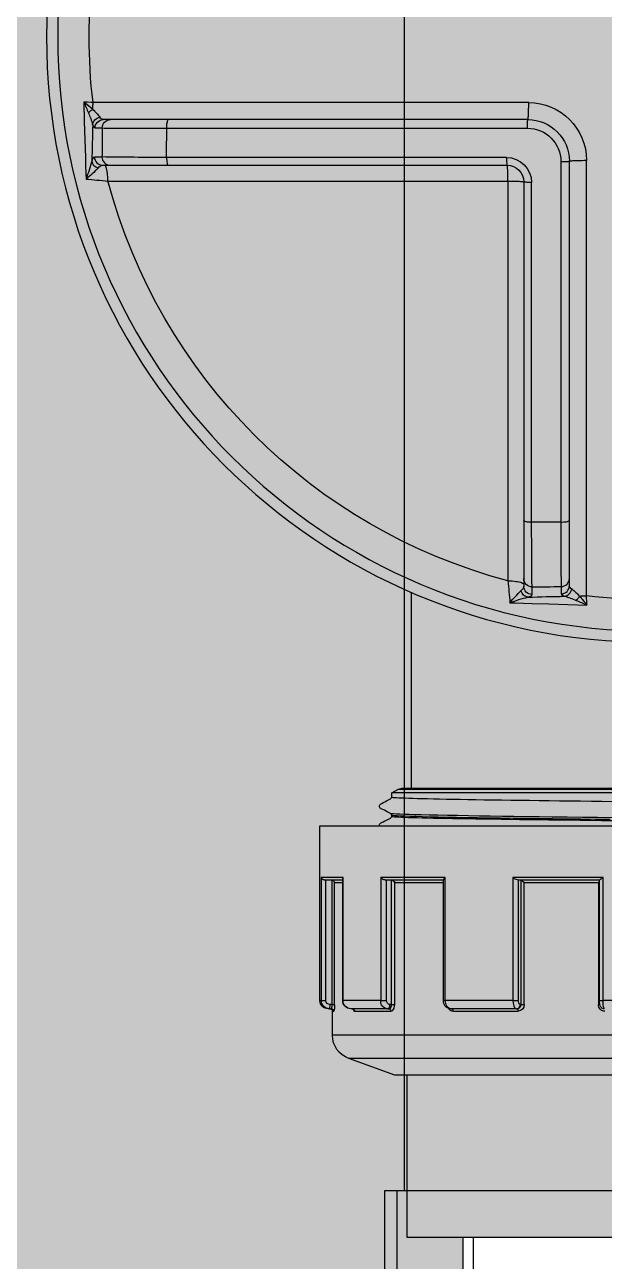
# Model space of a CAD drawing. Header units: millimetres. Extents: x -225363 to 347188, y -782467 to 813415.
# Drawn here: x 27677.7 to 27747.4, y 12683.1 to 12831.7 of the extents above; entities that cross this region are included whole.
import ezdxf

# ---------------------------------------------------------------- set-up
doc = ezdxf.new("R2010")
doc.units = ezdxf.units.MM
doc.set_wipeout_variables(frame=1)
doc.linetypes.add('CENTER', pattern=[2, 1.25, -0.25, 0.25, -0.25])
for name, color, linetype in [('0.05 Thu đáy', 5, 'Continuous'), ('0.06 Trả nước', 3, 'Continuous'), ('PHU KIEN', 3, 'Continuous')]:
    doc.layers.add(name, color=color, linetype=linetype)
doc.layers.add('duong bao khuat', color=251, linetype='Continuous', lineweight=0)
doc.layers.add('Xref SCN', color=8, linetype='Continuous', lineweight=0)
pattern_1 = [(197, (-1424125.8, -442865.07), (-126.479246, -237.872866), [95.25, -285.75]), (287, (-1424185.26, -442833.45), (237.872866, -126.479246), [95.25, -285.75])]

# ---------------------------------------------------------------- blocks, each defined once
blk = doc.blocks.new('Xref SCN')
at = {"layer": 'Xref SCN', "ltscale": 3}
h = blk.add_hatch(dxfattribs=at)
h.set_pattern_fill('CROSS', color=256, scale=30, angle=197)
h.set_pattern_definition(pattern_1)
edge = h.paths.add_edge_path()
edge.add_arc((2267.43, -6082.96), 1150, 110.6378, 180.38556)
edge.add_line((1117.46, -6090.69), (1124.35, -7115.46))
edge.add_arc((2274.33, -7107.72), 1150, 180.38556, 270.38556)
edge.add_line((2282.07, -8257.69), (21549.9, -8127.55))
edge.add_arc((21542.16, -6977.57), 1150, 270.38535, 360.44018)
edge.add_line((22692.14, -6968.74), (22692.17, -2095.91))
edge.add_arc((21542.2, -2104.75), 1150, 0.44039, 90.38556)
edge.add_line((21534.46, -954.77), (6081.87, -1059.02))
edge.add_arc((6089.61, -2209), 1150, 90.38541, 160.13317)
edge.add_arc((-23.55, -0.08), 5350, 290.6378, 340.13331, ccw=False)
edge = h.paths.add_edge_path()
edge.add_arc((21542.2, 18280.17), 1150, 0.44034, 104.36987, ccw=False)
edge.add_line((22692.17, 18289.01), (22692.17, 2403.99))
edge.add_arc((21542.2, 2395.15), 1150, -89.61444, 0.44034, ccw=False)
edge.add_line((21549.94, 1245.18), (6067.06, 1140.93))
edge.add_arc((6059.32, 2290.9), 1150, 200.63777, 270.38553, ccw=False)
edge.add_arc((-23.55, -0.08), 5350, 20.6378, 28.59529)
edge.add_arc((5234.3, 2862.4), 636.56, 160.1438, 208.30764, ccw=False)
edge.add_arc((7788.19, 2340.32), 3237.89, 44.33072, 166.81967, ccw=False)
edge.add_arc((13743.19, 8157.79), 5087.07, 224.33072, 255.06492)
edge.add_arc((13751.05, 8258.78), 5186.7, 255.26847, 275.82448)
edge.add_arc((13743.19, 8157.79), 5087.07, 276.02803, 352.80401)
edge.add_arc((13366.13, 8136.44), 5458.92, 353.52217, 372.96168)
edge.add_arc((13743.19, 8157.79), 5087.07, 13.67983, 75.72665)
edge.add_arc((16202.13, 17226.12), 4310.08, 184.54285, 253.76877, ccw=False)
edge.add_arc((12055.19, 16895.67), 150, 104.4177, 184.1801, ccw=False)
edge.add_line((12017.84, 17040.95), (21256.8, 19394.19))
h = blk.add_hatch(dxfattribs=at)
h.set_pattern_fill('CROSS', color=256, scale=30, angle=197)
h.set_pattern_definition(pattern_1)
edge = h.paths.add_edge_path()
edge.add_line((10158.25, 16567.29), (1851.34, 14451.44))
edge.add_arc((2136.75, 13337.42), 1150, 104.36987, 180.38556)
edge.add_line((986.77, 13329.68), (1035.39, 6105.34))
edge.add_arc((2185.36, 6113.08), 1150, 180.38556, 250.13331)
edge.add_arc((-23.55, -0.08), 5350, 54.44102, 70.13331, ccw=False)
edge.add_arc((3168.42, 4685.79), 343.18, 256.3943, 333.3422)
edge.add_arc((7788.19, 2340.32), 4837.89, 44.33072, 153.06453, ccw=False)
edge.add_arc((13743.19, 8157.79), 3487.07, 224.33072, 435.87878)
edge.add_arc((16212.73, 17236.67), 5922.69, 187.715863, 254.13812, ccw=False)
edge.add_arc((10541.85, 16468.34), 200, 187.6327, 187.7159, ccw=False)
edge.add_arc((10194.95, 16421.85), 150, 7.6327, 104.1621)
edge = h.paths.add_edge_path()
edge.add_arc((-13757.86, 9268.23), 1150, 104.35993, 180.44034)
edge.add_line((-14907.83, 9259.39), (-14907.83, 2149.03))
edge.add_arc((-13757.86, 2157.87), 1150, 180.44034, 270.38556)
edge.add_line((-13750.13, 1007.9), (-6128.96, 1058.86))
edge.add_arc((-6136.7, 2208.82), 1149.99, 270.38591, 340.13367)
edge.add_arc((-23.55, -0.08), 5350, 110.63781, 160.13331, ccw=False)
edge.add_arc((-2314.54, 6082.8), 1150, 290.6378, 360.38556)
edge.add_line((-1164.56, 6090.54), (-1205.64, 12195.07))
edge.add_arc((-2355.62, 12187.33), 1150, 0.38556, 104.35993)
edge.add_line((-2640.83, 13301.4), (-14043.08, 10382.3))
edge = h.paths.add_edge_path()
edge.add_line((-13750.1, -8364.83), (-2217.81, -8287.97))
edge.add_arc((-2225.56, -7138.01), 1149.99, 270.3861, 360.3861)
edge.add_line((-1075.6, -7130.26), (-1082.49, -6105.5))
edge.add_arc((-2232.47, -6113.24), 1150, 0.38556, 70.13331)
edge.add_arc((-23.55, -0.08), 5350, 200.6378, 250.13331, ccw=False)
edge.add_arc((-6106.43, -2291.06), 1150, 20.6378, 90.38556)
edge.add_line((-6114.17, -1141.09), (-13765.59, -1192.05))
edge.add_arc((-13757.84, -2342.01), 1149.99, 90.38614, 180.44099)
edge.add_line((-14907.8, -2350.87), (-14907.83, -7223.7))
edge.add_arc((-13757.86, -7214.86), 1150, 180.44039, 270.38556)
edge.add_arc((-13747.77, -8714.82), 349.99, 90.3818, 90.3856, ccw=False)
blk = doc.blocks.new('MB bom')
at = {"color": 8, "linetype": 'Continuous'}
for p, q in [((-199343.62, 638676.04), (-199343.62, 638599.04)), ((-199346.44, 638674.07), (-199346.44, 638601.02)), ((-199348.45, 638668.54), (-199348.45, 638606.54)), ((-199314.45, 638668.92), (-199314.45, 638606.17)), ((-199367.95, 638667.04), (-199367.95, 638608.04)), ((-199314.06, 638668.17), (-199314.06, 638606.91)), ((-199313.95, 638667.71), (-199313.95, 638607.37)), ((-199318.45, 638597.54), (-199318.45, 638664.98)), ((-199339.45, 638641.15), (-199339.45, 638631.58)), ((-199317.78, 638631.38), (-199317.8, 638632.68)), ((-199317.46, 638632.8), (-199317.43, 638630.93)), ((-199315.47, 638631.44), (-199315.49, 638632.72)), ((-199340.45, 638631.73), (-199340.44, 638631.64)), ((-199340.44, 638631.64), (-199340.41, 638631.54)), ((-199340.41, 638631.54), (-199340.36, 638631.45)), ((-199340.36, 638631.45), (-199340.3, 638631.37)), ((-199340.3, 638631.37), (-199340.23, 638631.32)), ((-199340.23, 638631.32), (-199340.16, 638631.27)), ((-199340.16, 638631.27), (-199340.09, 638631.24)), ((-199340.09, 638631.24), (-199340.01, 638631.21)), ((-199340.01, 638631.21), (-199339.9, 638631.19)), ((-199339.95, 638631.2), (-199339.95, 638631.03)), ((-199339.9, 638631.19), (-199339.78, 638631.17)), ((-199339.78, 638631.17), (-199339.63, 638631.16)), ((-199339.63, 638631.16), (-199339.49, 638631.16)), ((-199339.49, 638631.16), (-199339.45, 638631.16)), ((-199339.45, 638631.58), (-199324.65, 638631.58)), ((-199339.45, 638631.15), (-199339.45, 638631.58)), ((-199339.45, 638631.15), (-199324.95, 638631.15)), ((-199324.95, 638621.29), (-199324.95, 638631.17)), ((-199324.65, 638631.58), (-199324.65, 638620.75)), ((-199317.76, 638630.09), (-199317.78, 638631.38)), ((-199317.68, 638632.43), (-199317.66, 638630.67)), ((-199315.46, 638630.18), (-199315.47, 638631.44)), ((-199325.25, 638631.03), (-199339.95, 638631.03)), ((-199325.25, 638622.1), (-199325.25, 638631.03)), ((-199317.75, 638628.84), (-199317.76, 638630.09)), ((-199317.66, 638630.67), (-199317.64, 638628.93)), ((-199317.43, 638630.93), (-199317.41, 638629.07)), ((-199315.44, 638628.87), (-199315.46, 638630.18)), ((-199291.8, 638627.35), (-199291.86, 638629.64)), ((-199291.86, 638629.64), (-199291.42, 638629.62)), ((-199291.42, 638629.62), (-199290.96, 638629.6)), ((-199290.96, 638629.6), (-199290.75, 638629.59)), ((-199290.75, 638629.59), (-199238.35, 638629.59)), ((-199290.75, 638629.49), (-199290.75, 638629.59)), ((-199238.35, 638629.33), (-199238.35, 638629.59)), ((-199317.73, 638627.6), (-199317.75, 638628.84)), ((-199317.64, 638628.93), (-199317.62, 638627.21)), ((-199317.41, 638629.07), (-199317.39, 638627.25)), ((-199315.43, 638627.59), (-199315.44, 638628.87)), ((-199291.31, 638628.34), (-199291.26, 638628.4)), ((-199291.26, 638628.4), (-199291.2, 638628.45)), ((-199291.2, 638628.45), (-199291.14, 638628.51)), ((-199291.14, 638628.51), (-199291.08, 638628.57)), ((-199291.08, 638628.57), (-199291.01, 638628.62)), ((-199291.01, 638628.62), (-199290.94, 638628.67)), ((-199290.94, 638628.67), (-199290.86, 638628.72)), ((-199290.86, 638628.72), (-199290.79, 638628.77)), ((-199290.79, 638628.77), (-199290.78, 638628.87)), ((-199290.78, 638628.87), (-199290.77, 638628.97)), ((-199290.77, 638629.07), (-199290.76, 638629.17)), ((-199290.77, 638628.97), (-199290.77, 638629.07)), ((-199290.76, 638629.28), (-199290.75, 638629.38)), ((-199290.76, 638629.17), (-199290.76, 638629.28)), ((-199290.75, 638629.38), (-199290.75, 638629.49)), ((-199238.39, 638627.97), (-199238.38, 638628.15)), ((-199238.38, 638628.15), (-199238.37, 638628.35)), ((-199238.37, 638628.57), (-199238.36, 638628.81)), ((-199238.37, 638628.35), (-199238.37, 638628.57)), ((-199238.36, 638629.07), (-199238.35, 638629.33)), ((-199238.36, 638628.81), (-199238.36, 638629.07)), ((-199317.72, 638626.33), (-199317.73, 638627.6)), ((-199317.62, 638627.21), (-199317.6, 638625.53)), ((-199317.39, 638627.25), (-199317.37, 638625.47)), ((-199315.41, 638626.34), (-199315.43, 638627.59)), ((-199291.73, 638625.06), (-199291.8, 638627.35)), ((-199290.8, 638626.96), (-199290.77, 638627.11)), ((-199290.71, 638626.73), (-199290.8, 638626.96)), ((-199290.77, 638627.11), (-199290.72, 638627.26)), ((-199290.72, 638627.26), (-199290.63, 638627.39)), ((-199290.61, 638626.59), (-199290.71, 638626.73)), ((-199290.63, 638627.39), (-199290.52, 638627.52)), ((-199290.51, 638626.54), (-199290.61, 638626.59)), ((-199290.52, 638627.52), (-199290.4, 638627.62)), ((-199290.51, 638626.54), (-199290.5, 638626.74)), ((-199290.5, 638626.74), (-199290.44, 638626.92)), ((-199290.44, 638626.92), (-199290.35, 638627.1)), ((-199290.4, 638627.62), (-199290.25, 638627.71)), ((-199290.35, 638627.1), (-199290.23, 638627.25)), ((-199290.25, 638627.71), (-199290.09, 638627.78)), ((-199290.23, 638627.25), (-199290.08, 638627.37)), ((-199290.09, 638627.78), (-199289.93, 638627.82)), ((-199290.08, 638627.37), (-199289.91, 638627.47)), ((-199289.91, 638627.47), (-199289.72, 638627.52)), ((-199289.72, 638627.52), (-199289.53, 638627.54)), ((-199289.65, 638626.54), (-199289.63, 638626.74)), ((-199289.63, 638626.74), (-199289.57, 638626.92)), ((-199289.57, 638626.92), (-199289.48, 638627.1)), ((-199289.53, 638627.54), (-199288.66, 638627.54)), ((-199289.48, 638627.1), (-199289.36, 638627.25)), ((-199289.36, 638627.25), (-199289.21, 638627.37)), ((-199289.21, 638627.37), (-199289.04, 638627.47)), ((-199289.04, 638627.47), (-199288.86, 638627.52)), ((-199288.86, 638627.52), (-199288.66, 638627.54)), ((-199288.66, 638627.54), (-199281.68, 638627.54)), ((-199281.88, 638626.68), (-199281.87, 638626.85)), ((-199281.88, 638626.5), (-199281.88, 638626.68)), ((-199281.87, 638626.85), (-199281.86, 638627.02)), ((-199281.86, 638627.02), (-199281.84, 638627.17)), ((-199281.84, 638627.17), (-199281.81, 638627.3)), ((-199281.81, 638627.3), (-199281.78, 638627.4)), ((-199281.78, 638627.4), (-199281.75, 638627.48)), ((-199281.75, 638627.48), (-199281.71, 638627.53)), ((-199281.71, 638627.53), (-199281.68, 638627.54)), ((-199281.68, 638627.54), (-199238.45, 638627.54)), ((-199238.5, 638627.02), (-199238.49, 638627.17)), ((-199238.5, 638626.85), (-199238.5, 638627.02)), ((-199238.5, 638626.68), (-199238.5, 638626.85)), ((-199238.5, 638626.5), (-199238.5, 638626.68)), ((-199238.49, 638627.3), (-199238.48, 638627.4)), ((-199238.49, 638627.17), (-199238.49, 638627.3)), ((-199238.48, 638627.4), (-199238.47, 638627.48)), ((-199238.47, 638627.48), (-199238.46, 638627.53)), ((-199238.46, 638627.53), (-199238.45, 638627.54)), ((-199238.45, 638627.54), (-199238.44, 638627.56)), ((-199238.44, 638627.56), (-199238.43, 638627.61)), ((-199238.43, 638627.61), (-199238.41, 638627.7)), ((-199238.41, 638627.7), (-199238.4, 638627.82)), ((-199238.4, 638627.82), (-199238.39, 638627.97)), ((-199317.7, 638625.08), (-199317.72, 638626.33)), ((-199317.6, 638625.53), (-199317.58, 638623.9)), ((-199317.37, 638625.47), (-199317.35, 638623.89)), ((-199315.39, 638625.11), (-199315.41, 638626.34)), ((-199315.38, 638623.91), (-199315.39, 638625.11)), ((-199289.65, 638626.54), (-199290.51, 638626.54)), ((-199289.66, 638625.23), (-199289.65, 638625.67)), ((-199289.66, 638624.79), (-199289.66, 638625.23)), ((-199289.65, 638626.1), (-199289.65, 638626.54)), ((-199289.48, 638626.54), (-199289.65, 638626.54)), ((-199289.65, 638625.67), (-199289.65, 638626.1)), ((-199289.26, 638626.53), (-199289.48, 638626.54)), ((-199288.98, 638626.53), (-199289.26, 638626.53)), ((-199288.65, 638626.53), (-199288.98, 638626.53)), ((-199288.22, 638626.52), (-199288.65, 638626.53)), ((-199287.72, 638626.52), (-199288.22, 638626.52)), ((-199287.19, 638626.52), (-199287.72, 638626.52)), ((-199286.61, 638626.52), (-199287.19, 638626.52)), ((-199285.96, 638626.51), (-199286.61, 638626.52)), ((-199285.26, 638626.51), (-199285.96, 638626.51)), ((-199284.55, 638626.51), (-199285.26, 638626.51)), ((-199283.8, 638626.51), (-199284.55, 638626.51)), ((-199282.85, 638626.5), (-199283.8, 638626.51)), ((-199281.88, 638626.5), (-199282.85, 638626.5)), ((-199281.89, 638625.18), (-199281.9, 638624.75)), ((-199281.88, 638626.5), (-199281.89, 638626.06)), ((-199281.89, 638626.06), (-199281.89, 638625.62)), ((-199281.89, 638625.62), (-199281.89, 638625.18)), ((-199238.5, 638626.5), (-199281.88, 638626.5)), ((-199317.69, 638623.87), (-199317.7, 638625.08)), ((-199317.67, 638622.69), (-199317.69, 638623.87)), ((-199317.58, 638623.9), (-199317.56, 638622.3)), ((-199317.35, 638623.89), (-199317.33, 638622.35)), ((-199315.36, 638622.73), (-199315.38, 638623.91)), ((-199291.67, 638623.02), (-199291.73, 638625.06)), ((-199289.67, 638624.35), (-199289.66, 638624.79)), ((-199289.67, 638623.92), (-199289.67, 638624.35)), ((-199289.67, 638623.48), (-199289.67, 638623.92)), ((-199281.9, 638624.31), (-199281.91, 638623.87)), ((-199281.91, 638623.87), (-199281.91, 638623.43)), ((-199281.9, 638624.75), (-199281.9, 638624.31)), ((-199317.66, 638621.54), (-199317.67, 638622.69)), ((-199317.56, 638622.3), (-199317.53, 638620.76)), ((-199317.33, 638622.35), (-199317.31, 638620.85)), ((-199315.35, 638621.6), (-199315.36, 638622.73)), ((-199291.64, 638622.02), (-199291.67, 638623.02)), ((-199290.91, 638622.56), (-199290.85, 638622.72)), ((-199290.91, 638622.56), (-199290.88, 638622.42)), ((-199290.88, 638622.42), (-199290.83, 638622.28)), ((-199290.85, 638622.72), (-199290.79, 638622.86)), ((-199290.83, 638622.28), (-199290.76, 638622.15)), ((-199290.79, 638622.86), (-199290.72, 638622.96)), ((-199290.76, 638622.15), (-199290.66, 638622.03)), ((-199290.72, 638622.96), (-199290.66, 638623.02)), ((-199290.66, 638623.02), (-199290.59, 638623.04)), ((-199290.59, 638623.04), (-199290.57, 638622.85)), ((-199290.59, 638623.04), (-199289.68, 638623.04)), ((-199290.57, 638622.85), (-199290.51, 638622.66)), ((-199290.51, 638622.66), (-199290.42, 638622.49)), ((-199290.42, 638622.49), (-199290.3, 638622.33)), ((-199290.3, 638622.33), (-199290.15, 638622.21)), ((-199290.15, 638622.21), (-199289.98, 638622.12)), ((-199289.98, 638622.12), (-199289.8, 638622.06)), ((-199289.68, 638623.04), (-199289.67, 638623.48)), ((-199289.68, 638623.04), (-199289.66, 638622.85)), ((-199289.68, 638623.04), (-199289.46, 638623.04)), ((-199289.66, 638622.85), (-199289.6, 638622.66)), ((-199289.6, 638622.66), (-199289.51, 638622.49)), ((-199289.51, 638622.49), (-199289.39, 638622.33)), ((-199289.46, 638623.04), (-199289.13, 638623.03)), ((-199289.39, 638622.33), (-199289.24, 638622.21)), ((-199289.24, 638622.21), (-199289.07, 638622.12)), ((-199289.13, 638623.03), (-199288.8, 638623.03)), ((-199289.07, 638622.12), (-199288.89, 638622.06)), ((-199288.8, 638623.03), (-199288.4, 638623.02)), ((-199288.4, 638623.02), (-199287.92, 638623.02)), ((-199287.92, 638623.02), (-199287.39, 638623.01)), ((-199287.39, 638623.01), (-199286.82, 638623.01)), ((-199286.82, 638623.01), (-199286.2, 638623)), ((-199286.2, 638623), (-199285.52, 638623)), ((-199285.52, 638623), (-199284.79, 638623)), ((-199284.79, 638623), (-199284.12, 638623)), ((-199284.12, 638623), (-199283.41, 638622.99)), ((-199283.41, 638622.99), (-199282.67, 638622.99)), ((-199282.67, 638622.99), (-199281.91, 638622.99)), ((-199281.91, 638623.43), (-199281.91, 638622.99)), ((-199281.91, 638622.99), (-199241.01, 638622.99)), ((-199281.91, 638622.99), (-199281.91, 638622.8)), ((-199281.91, 638622.8), (-199281.9, 638622.62)), ((-199281.9, 638622.62), (-199281.88, 638622.46)), ((-199281.88, 638622.46), (-199281.85, 638622.32)), ((-199281.85, 638622.32), (-199281.82, 638622.2)), ((-199281.82, 638622.2), (-199281.78, 638622.11)), ((-199281.78, 638622.11), (-199281.74, 638622.06)), ((-199241.01, 638622.99), (-199241.01, 638622.8)), ((-199241.01, 638622.8), (-199241.01, 638622.62)), ((-199241.01, 638622.62), (-199241, 638622.46)), ((-199241, 638622.46), (-199240.99, 638622.32)), ((-199240.99, 638622.32), (-199240.98, 638622.2)), ((-199240.98, 638622.2), (-199240.97, 638622.11)), ((-199240.97, 638622.11), (-199240.96, 638622.06)), ((-199234.49, 638579.11), (-199234.49, 638622.49)), ((-199234.49, 638622.49), (-199234.31, 638622.49)), ((-199234.31, 638622.49), (-199234.14, 638622.49)), ((-199234.14, 638622.49), (-199233.97, 638622.49)), ((-199233.97, 638622.49), (-199233.82, 638622.5)), ((-199233.82, 638622.5), (-199233.7, 638622.51)), ((-199233.7, 638622.51), (-199233.59, 638622.51)), ((-199233.59, 638622.51), (-199233.51, 638622.52)), ((-199233.51, 638622.52), (-199233.47, 638622.53)), ((-199233.47, 638622.53), (-199233.45, 638622.54)), ((-199233.45, 638622.54), (-199233.43, 638622.55)), ((-199233.45, 638622.54), (-199233.45, 638579.32)), ((-199233.43, 638622.55), (-199233.38, 638622.57)), ((-199233.38, 638622.57), (-199233.29, 638622.58)), ((-199233.29, 638622.58), (-199233.17, 638622.59)), ((-199233.17, 638622.59), (-199233.02, 638622.6)), ((-199233.02, 638622.6), (-199232.85, 638622.61)), ((-199232.85, 638622.61), (-199232.64, 638622.62)), ((-199232.64, 638622.62), (-199232.42, 638622.63)), ((-199232.42, 638622.63), (-199232.18, 638622.63)), ((-199232.18, 638622.63), (-199231.93, 638622.64)), ((-199231.93, 638622.64), (-199231.66, 638622.64)), ((-199231.66, 638622.64), (-199231.4, 638622.64)), ((-199231.4, 638622.64), (-199231.4, 638570.24)), ((-199340.75, 638613.54), (-199340.75, 638621.37)), ((-199340.69, 638621.37), (-199340.75, 638621.37)), ((-199340.64, 638621.36), (-199340.69, 638621.37)), ((-199340.58, 638621.35), (-199340.64, 638621.36)), ((-199340.54, 638621.33), (-199340.58, 638621.35)), ((-199340.5, 638621.32), (-199340.54, 638621.33)), ((-199340.47, 638621.29), (-199340.5, 638621.32)), ((-199340.46, 638621.27), (-199340.47, 638621.29)), ((-199340.45, 638621.25), (-199340.46, 638621.27)), ((-199340.45, 638621.16), (-199340.44, 638621.25)), ((-199340.45, 638621.16), (-199340.45, 638621.25)), ((-199340.45, 638621.16), (-199340.45, 638613.23)), ((-199340.43, 638621.07), (-199340.45, 638621.16)), ((-199340.44, 638621.25), (-199340.41, 638621.34)), ((-199340.3, 638620.94), (-199340.43, 638621.07)), ((-199340.41, 638621.34), (-199340.37, 638621.42)), ((-199340.37, 638621.42), (-199340.3, 638621.49)), ((-199340.3, 638621.49), (-199340.23, 638621.54)), ((-199340.08, 638620.84), (-199340.3, 638620.94)), ((-199340.23, 638621.54), (-199340.14, 638621.59)), ((-199340.14, 638621.59), (-199340.05, 638621.61)), ((-199339.78, 638620.77), (-199340.08, 638620.84)), ((-199340.05, 638621.61), (-199339.95, 638621.62)), ((-199339.95, 638622.1), (-199325.25, 638622.1)), ((-199339.95, 638621.7), (-199339.95, 638622.1)), ((-199324.95, 638621.7), (-199339.95, 638621.7)), ((-199339.95, 638621.7), (-199339.95, 638621.62)), ((-199339.95, 638621.62), (-199339.92, 638621.55)), ((-199339.92, 638621.55), (-199339.84, 638621.49)), ((-199339.84, 638621.49), (-199339.72, 638621.45)), ((-199339.45, 638620.75), (-199339.78, 638620.77)), ((-199339.72, 638621.45), (-199339.56, 638621.42)), ((-199339.56, 638621.42), (-199339.45, 638621.42)), ((-199339.45, 638621.42), (-199324.95, 638621.42)), ((-199339.45, 638620.75), (-199339.45, 638621.42)), ((-199339.45, 638620.75), (-199339.45, 638612.6)), ((-199324.65, 638620.75), (-199339.45, 638620.75)), ((-199317.64, 638620.42), (-199317.66, 638621.54)), ((-199317.53, 638620.76), (-199317.51, 638619.27)), ((-199317.31, 638620.85), (-199317.29, 638619.4)), ((-199315.33, 638620.49), (-199315.35, 638621.6)), ((-199291.61, 638621.01), (-199291.64, 638622.02)), ((-199291.59, 638620.39), (-199291.61, 638621.01)), ((-199290.66, 638622.03), (-199290.55, 638621.93)), ((-199290.55, 638621.93), (-199290.42, 638621.84)), ((-199290.42, 638621.84), (-199290.28, 638621.77)), ((-199290.28, 638621.77), (-199290.12, 638621.72)), ((-199289.8, 638622.06), (-199289.6, 638622.04)), ((-199288.69, 638622.04), (-199289.6, 638622.04)), ((-199289.32, 638622.03), (-199289.38, 638622.04)), ((-199289.27, 638621.98), (-199289.32, 638622.03)), ((-199289.22, 638621.9), (-199289.27, 638621.98)), ((-199289.17, 638621.79), (-199289.22, 638621.9)), ((-199289.13, 638621.66), (-199289.17, 638621.79)), ((-199289.09, 638621.49), (-199289.13, 638621.66)), ((-199289.05, 638621.31), (-199289.09, 638621.49)), ((-199289.02, 638621.11), (-199289.05, 638621.31)), ((-199288.99, 638620.88), (-199289.02, 638621.11)), ((-199288.97, 638620.65), (-199288.99, 638620.88)), ((-199288.96, 638620.4), (-199288.97, 638620.65)), ((-199288.89, 638622.06), (-199288.69, 638622.04)), ((-199281.71, 638622.04), (-199288.69, 638622.04)), ((-199281.74, 638622.06), (-199281.71, 638622.04)), ((-199240.95, 638622.04), (-199281.71, 638622.04)), ((-199240.96, 638622.06), (-199240.95, 638622.04)), ((-199240.94, 638622.03), (-199240.95, 638622.04)), ((-199240.92, 638621.98), (-199240.94, 638622.03)), ((-199240.91, 638621.9), (-199240.92, 638621.98)), ((-199240.9, 638621.79), (-199240.91, 638621.9)), ((-199240.88, 638621.66), (-199240.9, 638621.79)), ((-199240.87, 638621.49), (-199240.88, 638621.66)), ((-199240.86, 638621.31), (-199240.87, 638621.49)), ((-199240.86, 638621.11), (-199240.86, 638621.31)), ((-199240.85, 638620.88), (-199240.86, 638621.11)), ((-199240.84, 638620.65), (-199240.85, 638620.88)), ((-199240.84, 638620.4), (-199240.84, 638620.65)), ((-199317.63, 638619.35), (-199317.64, 638620.42)), ((-199317.61, 638618.31), (-199317.63, 638619.35)), ((-199317.51, 638619.27), (-199317.49, 638617.84)), ((-199317.29, 638619.4), (-199317.27, 638618.01)), ((-199315.32, 638619.38), (-199315.33, 638620.49)), ((-199315.3, 638618.3), (-199315.32, 638619.38)), ((-199288.95, 638620.15), (-199288.96, 638620.4)), ((-199240.84, 638620.15), (-199288.95, 638620.15)), ((-199240.84, 638620.15), (-199240.84, 638620.4)), ((-199240.84, 638572.04), (-199240.84, 638620.15)), ((-199240.84, 638620.15), (-199240.59, 638620.15)), ((-199240.59, 638620.15), (-199240.34, 638620.15)), ((-199240.34, 638620.15), (-199240.11, 638620.14)), ((-199240.11, 638620.14), (-199239.89, 638620.14)), ((-199239.89, 638620.14), (-199239.68, 638620.13)), ((-199239.68, 638620.13), (-199239.5, 638620.12)), ((-199239.5, 638620.12), (-199239.34, 638620.11)), ((-199239.34, 638620.11), (-199239.2, 638620.1)), ((-199239.2, 638620.1), (-199239.09, 638620.08)), ((-199239.09, 638620.08), (-199239.01, 638620.07)), ((-199239.01, 638620.07), (-199238.97, 638620.06)), ((-199238.97, 638620.06), (-199238.95, 638620.04)), ((-199238.95, 638579.29), (-199238.95, 638620.04)), ((-199238.93, 638620.03), (-199238.95, 638620.04)), ((-199238.88, 638620.02), (-199238.93, 638620.03)), ((-199238.79, 638620.01), (-199238.88, 638620.02)), ((-199238.68, 638620), (-199238.79, 638620.01)), ((-199238.53, 638619.99), (-199238.68, 638620)), ((-199238.37, 638619.98), (-199238.53, 638619.99)), ((-199238.19, 638619.98), (-199238.37, 638619.98)), ((-199238, 638619.98), (-199238.19, 638619.98)), ((-199238, 638619.98), (-199238, 638579.08)), ((-199317.59, 638617.26), (-199317.61, 638618.31)), ((-199317.49, 638617.84), (-199317.47, 638616.47)), ((-199317.27, 638618.01), (-199317.25, 638616.68)), ((-199315.29, 638617.27), (-199315.3, 638618.3)), ((-199317.58, 638616.25), (-199317.59, 638617.26)), ((-199317.56, 638615.3), (-199317.58, 638616.25)), ((-199317.47, 638616.47), (-199317.45, 638615.17)), ((-199317.25, 638616.68), (-199317.23, 638615.41)), ((-199315.27, 638616.27), (-199315.29, 638617.27)), ((-199315.25, 638615.32), (-199315.27, 638616.27)), ((-199317.55, 638614.38), (-199317.56, 638615.3)), ((-199317.45, 638615.17), (-199317.43, 638613.95)), ((-199317.23, 638615.41), (-199317.2, 638614.09)), ((-199315.24, 638614.41), (-199315.25, 638615.32)), ((-199340.69, 638613.54), (-199340.75, 638613.54)), ((-199340.64, 638613.53), (-199340.69, 638613.54)), ((-199340.58, 638613.51), (-199340.64, 638613.53)), ((-199340.54, 638613.49), (-199340.58, 638613.51)), ((-199340.5, 638613.46), (-199340.54, 638613.49)), ((-199340.47, 638613.43), (-199340.5, 638613.46)), ((-199340.46, 638613.39), (-199340.47, 638613.43)), ((-199340.45, 638613.36), (-199340.46, 638613.39)), ((-199340.45, 638613.23), (-199340.39, 638613.02)), ((-199317.53, 638613.51), (-199317.55, 638614.38)), ((-199317.52, 638612.68), (-199317.53, 638613.51)), ((-199317.43, 638613.95), (-199317.41, 638612.81)), ((-199317.2, 638614.09), (-199317.18, 638612.86)), ((-199315.22, 638613.55), (-199315.24, 638614.41)), ((-199315.21, 638612.74), (-199315.22, 638613.55)), ((-199340.39, 638613.02), (-199340.23, 638612.84)), ((-199340.23, 638612.84), (-199339.98, 638612.7)), ((-199339.98, 638612.7), (-199339.67, 638612.62)), ((-199339.67, 638612.62), (-199339.45, 638612.6)), ((-199339.45, 638612.6), (-199324.65, 638612.6)), ((-199339.45, 638612.41), (-199339.45, 638612.6)), ((-199339.45, 638612.41), (-199324.93, 638612.41)), ((-199325.25, 638606.53), (-199325.25, 638612.41)), ((-199324.95, 638605.36), (-199324.95, 638612.41)), ((-199324.65, 638612.6), (-199324.65, 638604.85)), ((-199317.5, 638611.91), (-199317.52, 638612.68)), ((-199317.49, 638611.19), (-199317.5, 638611.91)), ((-199317.41, 638612.81), (-199317.39, 638611.74)), ((-199317.39, 638611.74), (-199317.37, 638610.76)), ((-199317.18, 638612.86), (-199317.16, 638611.72)), ((-199317.16, 638611.72), (-199317.14, 638610.67)), ((-199315.19, 638611.93), (-199315.21, 638612.74)), ((-199315.18, 638611.18), (-199315.19, 638611.93)), ((-199317.47, 638610.48), (-199317.49, 638611.19)), ((-199317.46, 638609.82), (-199317.47, 638610.48)), ((-199317.37, 638610.76), (-199317.35, 638609.87)), ((-199317.14, 638610.67), (-199317.11, 638609.72)), ((-199315.16, 638610.48), (-199315.18, 638611.18)), ((-199315.14, 638609.84), (-199315.16, 638610.48)), ((-199317.44, 638609.23), (-199317.46, 638609.82)), ((-199317.42, 638608.68), (-199317.44, 638609.23)), ((-199317.35, 638609.87), (-199317.32, 638609.07)), ((-199317.32, 638609.07), (-199317.3, 638608.36)), ((-199317.11, 638609.72), (-199317.09, 638608.95)), ((-199317.09, 638608.95), (-199317.07, 638608.26)), ((-199315.13, 638609.24), (-199315.14, 638609.84)), ((-199315.12, 638608.7), (-199315.13, 638609.24)), ((-199367.95, 638608.04), (-199348.45, 638608.04)), ((-199317.41, 638608.19), (-199317.42, 638608.68)), ((-199317.39, 638607.75), (-199317.41, 638608.19)), ((-199317.38, 638607.37), (-199317.39, 638607.75)), ((-199317.36, 638607.04), (-199317.38, 638607.37)), ((-199317.3, 638608.36), (-199317.28, 638607.75)), ((-199317.28, 638607.75), (-199317.26, 638607.23)), ((-199317.26, 638607.23), (-199317.24, 638606.82)), ((-199317.07, 638608.26), (-199317.05, 638607.66)), ((-199317.05, 638607.66), (-199317.03, 638607.15)), ((-199315.1, 638608.21), (-199315.12, 638608.7)), ((-199315.08, 638607.77), (-199315.1, 638608.21)), ((-199315.07, 638607.38), (-199315.08, 638607.77)), ((-199315.05, 638607.03), (-199315.07, 638607.38)), ((-199313.95, 638608.54), (-199290.33, 638608.54)), ((-199348.45, 638606.54), (-199346.44, 638601.02)), ((-199340.75, 638606.07), (-199340.71, 638606.22)), ((-199340.75, 638601.71), (-199340.75, 638606.07)), ((-199340.69, 638606.06), (-199340.75, 638606.07)), ((-199340.71, 638606.22), (-199340.58, 638606.35)), ((-199340.64, 638606.05), (-199340.69, 638606.06)), ((-199340.58, 638606.03), (-199340.64, 638606.05)), ((-199340.58, 638606.35), (-199340.38, 638606.46)), ((-199340.54, 638606), (-199340.58, 638606.03)), ((-199340.5, 638605.96), (-199340.54, 638606)), ((-199340.47, 638605.92), (-199340.5, 638605.96)), ((-199340.46, 638605.87), (-199340.47, 638605.92)), ((-199340.45, 638605.82), (-199340.46, 638605.87)), ((-199340.44, 638605.89), (-199340.45, 638605.82)), ((-199340.45, 638605.66), (-199340.45, 638605.82)), ((-199340.37, 638605.98), (-199340.44, 638605.89)), ((-199340.44, 638605.72), (-199340.41, 638605.77)), ((-199340.41, 638605.77), (-199340.37, 638605.82)), ((-199340.38, 638606.46), (-199340.13, 638606.52)), ((-199340.26, 638606.05), (-199340.37, 638605.98)), ((-199340.37, 638605.82), (-199340.3, 638605.87)), ((-199340.3, 638605.87), (-199340.23, 638605.9)), ((-199340.12, 638606.1), (-199340.26, 638606.05)), ((-199340.23, 638605.9), (-199340.14, 638605.93)), ((-199340.14, 638605.93), (-199340.05, 638605.95)), ((-199340.13, 638606.52), (-199339.95, 638606.53)), ((-199339.95, 638606.11), (-199340.12, 638606.1)), ((-199340.05, 638605.95), (-199339.95, 638605.95)), ((-199339.95, 638606.53), (-199325.25, 638606.53)), ((-199339.95, 638606.11), (-199339.95, 638606.53)), ((-199324.95, 638606.11), (-199339.95, 638606.11)), ((-199339.95, 638606.11), (-199339.95, 638605.95)), ((-199317.66, 638605.7), (-199317.62, 638605.77)), ((-199317.62, 638605.77), (-199317.58, 638605.84)), ((-199317.58, 638605.84), (-199317.54, 638605.92)), ((-199317.54, 638605.92), (-199317.49, 638606.02)), ((-199317.49, 638606.02), (-199317.41, 638606.11)), ((-199317.41, 638606.11), (-199317.27, 638606.17)), ((-199317.35, 638606.75), (-199317.36, 638607.04)), ((-199317.33, 638606.52), (-199317.35, 638606.75)), ((-199317.32, 638606.35), (-199317.33, 638606.52)), ((-199317.3, 638606.23), (-199317.32, 638606.35)), ((-199317.29, 638606.17), (-199317.3, 638606.23)), ((-199317.28, 638606.17), (-199317.29, 638606.17)), ((-199317.28, 638606.17), (-199317.17, 638606.17)), ((-199317.24, 638606.82), (-199317.22, 638606.5)), ((-199317.22, 638606.5), (-199317.2, 638606.32)), ((-199317.2, 638606.32), (-199317.18, 638606.21)), ((-199317.18, 638606.21), (-199317.18, 638606.19)), ((-199317.18, 638606.19), (-199317.18, 638606.18)), ((-199317.18, 638606.18), (-199317.17, 638606.17)), ((-199317.17, 638606.17), (-199317.03, 638606.11)), ((-199317.17, 638606.17), (-199317.17, 638606.17)), ((-199317.17, 638606.17), (-199317.17, 638606.17)), ((-199317.03, 638607.15), (-199317.01, 638606.73)), ((-199317.03, 638606.11), (-199316.94, 638606.01)), ((-199317.01, 638606.73), (-199316.99, 638606.41)), ((-199316.99, 638606.41), (-199316.97, 638606.18)), ((-199316.97, 638606.18), (-199316.95, 638606.03)), ((-199316.95, 638606.03), (-199316.94, 638606.02)), ((-199316.94, 638606.02), (-199316.94, 638606.02)), ((-199316.94, 638606.01), (-199316.73, 638605.6)), ((-199315.35, 638605.69), (-199315.31, 638605.77)), ((-199315.31, 638605.77), (-199315.27, 638605.84)), ((-199315.27, 638605.84), (-199315.23, 638605.92)), ((-199315.23, 638605.92), (-199315.18, 638606.02)), ((-199315.18, 638606.02), (-199315.1, 638606.11)), ((-199315.1, 638606.11), (-199314.96, 638606.17)), ((-199315.04, 638606.75), (-199315.05, 638607.03)), ((-199315.02, 638606.52), (-199315.04, 638606.75)), ((-199315.01, 638606.35), (-199315.02, 638606.52)), ((-199314.99, 638606.24), (-199315.01, 638606.35)), ((-199314.98, 638606.18), (-199314.99, 638606.24)), ((-199314.97, 638606.17), (-199314.98, 638606.18)), ((-199314.97, 638606.17), (-199314.45, 638606.17)), ((-199314.45, 638606.17), (-199314.06, 638606.91)), ((-199340.45, 638605.66), (-199340.44, 638605.72)), ((-199340.45, 638605.66), (-199340.45, 638601.24)), ((-199339.45, 638605.55), (-199324.95, 638605.55)), ((-199339.45, 638604.85), (-199339.45, 638605.55)), ((-199324.65, 638604.85), (-199339.45, 638604.85)), ((-199339.45, 638604.85), (-199339.45, 638600.31)), ((-199318.45, 638604.71), (-199318.38, 638604.7)), ((-199318.38, 638604.7), (-199318.29, 638604.71)), ((-199318.29, 638604.71), (-199318.2, 638604.75)), ((-199318.2, 638604.75), (-199318.13, 638604.81)), ((-199318.13, 638604.81), (-199318.04, 638604.97)), ((-199318.04, 638604.97), (-199317.94, 638605.15)), ((-199317.94, 638605.15), (-199317.84, 638605.34)), ((-199317.84, 638605.34), (-199317.74, 638605.53)), ((-199317.74, 638605.53), (-199317.66, 638605.7)), ((-199316.73, 638605.6), (-199316.56, 638605.28)), ((-199316.56, 638605.28), (-199316.48, 638605.11)), ((-199316.48, 638605.11), (-199316.41, 638604.99)), ((-199316.41, 638604.99), (-199316.37, 638604.9)), ((-199316.37, 638604.9), (-199316.34, 638604.84)), ((-199316.34, 638604.84), (-199316.29, 638604.79)), ((-199316.29, 638604.79), (-199316.23, 638604.74)), ((-199316.23, 638604.74), (-199316.16, 638604.71)), ((-199316.16, 638604.71), (-199316.07, 638604.7)), ((-199316.07, 638604.7), (-199315.98, 638604.71)), ((-199315.98, 638604.71), (-199315.89, 638604.75)), ((-199315.89, 638604.75), (-199315.82, 638604.81)), ((-199315.82, 638604.81), (-199315.73, 638604.97)), ((-199315.73, 638604.97), (-199315.64, 638605.15)), ((-199315.64, 638605.15), (-199315.53, 638605.34)), ((-199315.53, 638605.34), (-199315.44, 638605.53)), ((-199315.44, 638605.53), (-199315.35, 638605.69)), ((-199340.69, 638601.7), (-199340.75, 638601.71)), ((-199340.73, 638601.64), (-199340.75, 638601.71)), ((-199340.63, 638601.56), (-199340.73, 638601.64)), ((-199340.64, 638601.68), (-199340.69, 638601.7)), ((-199340.58, 638601.66), (-199340.64, 638601.68)), ((-199340.46, 638601.49), (-199340.63, 638601.56)), ((-199340.54, 638601.62), (-199340.58, 638601.66)), ((-199340.5, 638601.58), (-199340.54, 638601.62)), ((-199340.47, 638601.53), (-199340.5, 638601.58)), ((-199340.46, 638601.48), (-199340.47, 638601.53)), ((-199340.45, 638601.43), (-199340.46, 638601.48)), ((-199339.45, 638600.31), (-199324.65, 638600.31)), ((-199339.45, 638600.27), (-199339.45, 638600.31)), ((-199339.45, 638600.27), (-199324.79, 638600.27)), ((-199325.25, 638599.28), (-199325.25, 638600.27)), ((-199324.95, 638598.05), (-199324.95, 638600.27)), ((-199324.65, 638600.31), (-199324.65, 638597.7)), ((-199343.62, 638599.04), (-199340.75, 638599.04)), ((-199340.69, 638599.19), (-199340.75, 638599.2)), ((-199340.75, 638599.04), (-199340.75, 638599.2)), ((-199340.64, 638599.17), (-199340.69, 638599.19)), ((-199340.58, 638599.15), (-199340.64, 638599.17)), ((-199340.54, 638599.11), (-199340.58, 638599.15)), ((-199340.5, 638599.06), (-199340.54, 638599.11)), ((-199340.47, 638599.01), (-199340.5, 638599.06)), ((-199340.46, 638598.96), (-199340.47, 638599.01)), ((-199340.45, 638598.9), (-199340.46, 638598.96)), ((-199340.45, 638598.7), (-199340.45, 638598.9)), ((-199340.45, 638598.7), (-199340.44, 638598.71)), ((-199340.45, 638598.7), (-199340.45, 638598.54)), ((-199340.44, 638598.71), (-199340.41, 638598.72)), ((-199340.41, 638598.72), (-199340.37, 638598.73)), ((-199340.37, 638598.73), (-199340.3, 638598.74)), ((-199340.3, 638598.74), (-199340.23, 638598.74)), ((-199340.23, 638598.74), (-199340.14, 638598.75)), ((-199340.14, 638598.75), (-199340.05, 638598.75)), ((-199340.05, 638598.75), (-199339.95, 638598.75)), ((-199339.95, 638599.28), (-199325.25, 638599.28)), ((-199339.95, 638598.95), (-199339.95, 638599.28)), ((-199324.95, 638598.95), (-199339.95, 638598.95)), ((-199339.95, 638598.95), (-199339.95, 638598.75)), ((-199339.45, 638598.25), (-199324.95, 638598.25)), ((-199339.45, 638597.7), (-199339.45, 638598.25)), ((-199324.65, 638597.7), (-199339.45, 638597.7)), ((-199339.45, 638597.7), (-199339.45, 638597.54)), ((-199339.45, 638597.54), (-199318.45, 638597.54)), ((-199238.93, 638579.25), (-199238.95, 638579.29)), ((-199238.95, 638572.3), (-199238.95, 638579.29)), ((-199238.88, 638579.21), (-199238.93, 638579.25)), ((-199238.79, 638579.17), (-199238.88, 638579.21)), ((-199238.68, 638579.14), (-199238.79, 638579.17)), ((-199238.53, 638579.12), (-199238.68, 638579.14)), ((-199238.37, 638579.1), (-199238.53, 638579.12)), ((-199238.19, 638579.08), (-199238.37, 638579.1)), ((-199238, 638579.08), (-199238.19, 638579.08)), ((-199238, 638579.08), (-199237.56, 638579.08)), ((-199237.56, 638579.08), (-199237.12, 638579.09)), ((-199237.12, 638579.09), (-199236.69, 638579.09)), ((-199236.69, 638579.09), (-199236.25, 638579.09)), ((-199236.25, 638579.09), (-199235.81, 638579.1)), ((-199235.81, 638579.1), (-199235.37, 638579.1)), ((-199235.37, 638579.1), (-199234.93, 638579.1)), ((-199234.93, 638579.1), (-199234.49, 638579.11)), ((-199234.49, 638579.11), (-199234.31, 638579.11)), ((-199234.49, 638578.35), (-199234.49, 638579.11)), ((-199234.31, 638579.11), (-199234.14, 638579.12)), ((-199234.14, 638579.12), (-199233.97, 638579.13)), ((-199233.97, 638579.13), (-199233.82, 638579.15)), ((-199233.82, 638579.15), (-199233.7, 638579.18)), ((-199233.7, 638579.18), (-199233.59, 638579.21)), ((-199233.59, 638579.21), (-199233.51, 638579.24)), ((-199233.51, 638579.24), (-199233.47, 638579.28)), ((-199233.47, 638579.28), (-199233.45, 638579.32)), ((-199233.45, 638579.32), (-199233.45, 638572.33)), ((-199234.49, 638577.61), (-199234.49, 638578.35)), ((-199234.49, 638576.9), (-199234.49, 638577.61)), ((-199234.48, 638576.23), (-199234.49, 638576.9)), ((-199234.48, 638575.5), (-199234.48, 638576.23)), ((-199234.48, 638574.82), (-199234.48, 638575.5)), ((-199234.48, 638574.2), (-199234.48, 638574.82)), ((-199234.47, 638573.63), (-199234.48, 638574.2)), ((-199234.47, 638573.1), (-199234.47, 638573.63)), ((-199234.47, 638572.63), (-199234.47, 638573.1)), ((-199240.84, 638572.04), (-199240.59, 638572.03)), ((-199240.59, 638572.03), (-199240.34, 638572.02)), ((-199240.34, 638572.02), (-199240.11, 638572)), ((-199240.11, 638572), (-199239.89, 638571.97)), ((-199239.89, 638571.97), (-199239.68, 638571.94)), ((-199239.68, 638571.94), (-199239.5, 638571.91)), ((-199239.5, 638571.91), (-199239.34, 638571.87)), ((-199239.34, 638571.87), (-199239.2, 638571.82)), ((-199239.2, 638571.82), (-199239.09, 638571.77)), ((-199239.09, 638571.77), (-199239.01, 638571.72)), ((-199239.01, 638571.72), (-199238.97, 638571.67)), ((-199238.97, 638571.67), (-199238.95, 638571.61)), ((-199238.93, 638572.11), (-199238.95, 638572.3)), ((-199238.95, 638571.39), (-199238.95, 638572.3)), ((-199238.87, 638571.92), (-199238.93, 638572.11)), ((-199238.78, 638571.75), (-199238.87, 638571.92)), ((-199238.66, 638571.6), (-199238.78, 638571.75)), ((-199238.51, 638571.48), (-199238.66, 638571.6)), ((-199234.46, 638572.23), (-199234.47, 638572.63)), ((-199234.46, 638571.89), (-199234.46, 638572.23)), ((-199234.46, 638571.57), (-199234.46, 638571.89)), ((-199234.45, 638571.34), (-199234.46, 638571.57)), ((-199233.9, 638571.51), (-199233.74, 638571.63)), ((-199233.74, 638571.63), (-199233.62, 638571.78)), ((-199233.62, 638571.78), (-199233.53, 638571.95)), ((-199233.53, 638571.95), (-199233.47, 638572.14)), ((-199233.47, 638572.14), (-199233.45, 638572.33)), ((-199233.45, 638572.33), (-199233.45, 638571.46)), ((-199239.22, 638570.72), (-199239.27, 638570.87)), ((-199239.15, 638570.57), (-199239.22, 638570.72)), ((-199239.06, 638570.44), (-199239.15, 638570.57)), ((-199238.96, 638570.33), (-199239.06, 638570.44)), ((-199238.84, 638570.23), (-199238.96, 638570.33)), ((-199238.93, 638571.2), (-199238.95, 638571.39)), ((-199238.87, 638571.01), (-199238.93, 638571.2)), ((-199238.78, 638570.84), (-199238.87, 638571.01)), ((-199238.71, 638570.16), (-199238.84, 638570.23)), ((-199238.66, 638570.69), (-199238.78, 638570.84)), ((-199238.57, 638570.11), (-199238.71, 638570.16)), ((-199238.51, 638570.57), (-199238.66, 638570.69)), ((-199238.44, 638570.08), (-199238.57, 638570.11)), ((-199238.33, 638571.39), (-199238.51, 638571.48)), ((-199238.33, 638570.48), (-199238.51, 638570.57)), ((-199238.17, 638570.19), (-199238.44, 638570.08)), ((-199238.15, 638571.33), (-199238.33, 638571.39)), ((-199238.15, 638570.42), (-199238.33, 638570.48)), ((-199238, 638570.3), (-199238.17, 638570.19)), ((-199237.95, 638571.31), (-199238.15, 638571.33)), ((-199237.95, 638570.4), (-199238.15, 638570.42)), ((-199237.95, 638570.4), (-199238, 638570.3)), ((-199237.51, 638571.32), (-199237.95, 638571.31)), ((-199237.95, 638571.31), (-199237.95, 638570.4)), ((-199237.08, 638571.32), (-199237.51, 638571.32)), ((-199236.64, 638571.33), (-199237.08, 638571.32)), ((-199236.2, 638571.33), (-199236.64, 638571.33)), ((-199235.76, 638571.33), (-199236.2, 638571.33)), ((-199235.33, 638571.34), (-199235.76, 638571.33)), ((-199234.89, 638571.34), (-199235.33, 638571.34)), ((-199234.45, 638571.34), (-199234.89, 638571.34)), ((-199234.45, 638571.34), (-199234.26, 638571.36)), ((-199234.45, 638570.48), (-199234.45, 638571.34)), ((-199234.45, 638570.48), (-199234.26, 638570.5)), ((-199234.41, 638570.38), (-199234.45, 638570.48)), ((-199234.26, 638570.28), (-199234.41, 638570.38)), ((-199234.26, 638571.36), (-199234.07, 638571.42)), ((-199234.26, 638570.5), (-199234.07, 638570.55)), ((-199234.03, 638570.19), (-199234.26, 638570.28)), ((-199234.07, 638571.42), (-199233.9, 638571.51)), ((-199234.07, 638570.55), (-199233.9, 638570.64)), ((-199234.03, 638570.19), (-199233.88, 638570.22)), ((-199233.9, 638570.64), (-199233.74, 638570.77)), ((-199233.88, 638570.22), (-199233.74, 638570.28)), ((-199233.74, 638570.77), (-199233.62, 638570.92)), ((-199233.74, 638570.28), (-199233.6, 638570.36)), ((-199233.62, 638570.92), (-199233.53, 638571.09)), ((-199233.6, 638570.36), (-199233.48, 638570.47)), ((-199233.53, 638571.09), (-199233.47, 638571.27)), ((-199233.48, 638570.47), (-199233.37, 638570.6)), ((-199233.47, 638571.27), (-199233.45, 638571.46)), ((-199233.37, 638570.6), (-199233.28, 638570.74)), ((-199233.28, 638570.74), (-199233.21, 638570.9)), ((-199233.21, 638570.9), (-199233.17, 638571.07)), ((-199232.37, 638569.98), (-199232.32, 638570.05)), ((-199232.32, 638570.05), (-199232.27, 638570.13)), ((-199232.27, 638570.13), (-199232.22, 638570.2)), ((-199232.22, 638570.2), (-199232.12, 638570.21)), ((-199232.22, 638570.2), (-199231.79, 638569.68)), ((-199232.12, 638570.21), (-199232.02, 638570.22)), ((-199232.02, 638570.22), (-199231.92, 638570.23)), ((-199231.92, 638570.23), (-199231.82, 638570.23)), ((-199231.82, 638570.23), (-199231.72, 638570.23)), ((-199231.72, 638570.23), (-199231.61, 638570.24)), ((-199231.61, 638570.24), (-199231.5, 638570.24)), ((-199231.5, 638570.24), (-199231.4, 638570.24)), ((-199231.4, 638570.24), (-199231.39, 638570.03)), ((-199231.39, 638570.03), (-199231.37, 638569.57)), ((-199239.98, 638569.38), (-199240.6, 638569.4)), ((-199238.97, 638569.35), (-199239.98, 638569.38)), ((-199237.96, 638569.32), (-199238.97, 638569.35)), ((-199235.93, 638569.26), (-199237.96, 638569.32)), ((-199233.64, 638569.19), (-199235.93, 638569.26)), ((-199231.35, 638569.13), (-199233.64, 638569.19)), ((-199232.65, 638569.68), (-199232.6, 638569.73)), ((-199232.6, 638569.73), (-199232.54, 638569.79)), ((-199232.54, 638569.79), (-199232.48, 638569.85)), ((-199232.48, 638569.85), (-199232.43, 638569.91)), ((-199232.43, 638569.91), (-199232.37, 638569.98)), ((-199231.79, 638569.68), (-199231.36, 638569.14)), ((-199231.37, 638569.57), (-199231.35, 638569.13)), ((-199231.36, 638569.14), (-199231.35, 638569.13))]:
    blk.add_line(p, q, dxfattribs=at)
for radius in [72.9, 71.55]:
    blk.add_circle((-199223.45, 638637.54), radius, dxfattribs=at)
for centre, radius, start, end in [((-199223.45, 638637.54), 67.77, 173.2646, 186.7354), ((-199339.96, 638631.82), 0.789, 180.3679, 270.81), ((-199339.62, 638633.81), 2.23, 248.0736, 274.2733), ((-199322.62, 638628.35), 3.76, 131.6669, 134.4792), ((-199321.37, 638628.86), 4.27, 140.3434, 147.1602), ((-199310.81, 638605.2), 30.92, 49.6603, 52.2275), ((-199314.71, 638619.13), 25.15, 21.4898, 24.7155), ((-199238.36, 638622.64), 6.96, 0.011, 89.989), ((-199301.31, 638623.89), 10.95, 16.2988, 23.9959), ((-199296.13, 638623.05), 7.82, 37.5302, 46.9267), ((-199531.47, 638630.63), 240.69, 358.0777, 359.1261), ((-199289.5, 638628.01), 0.467, 203.622, 266.1404), ((-199238.45, 638622.54), 5, 0, 90), ((-199238.51, 638622.49), 4.02, 0.014, 89.986), ((-199307.14, 638626.49), 16.7, 338.5773, 346.3696), ((-199241.01, 638619.98), 3.01, 0.0141, 89.9859), ((-199339.97, 638621.32), 0.778, 88.221, 176.0543), ((-199339.98, 638621.23), 0.473, 86.7532, 177.9252), ((-199325.87, 638621.31), 1, 22.9606, 51.5814), ((-199323.91, 638621.51), 1.06, 191.8638, 225.8852), ((-199303.77, 638635.35), 19.29, 309.1525, 315.0302), ((-199289.43, 638621.18), 0.883, 101.5051, 142.1254), ((-199240.95, 638620.04), 2, 0, 90), ((-199318.87, 638303.35), 318.21, 84.6056, 85.0828), ((-199223.45, 638637.54), 67.77, 194.866, 255.134), ((-199340.18, 638613.57), 0.576, 182.689, 244.2708), ((-199339.54, 638613.32), 0.914, 186.0221, 275.5211), ((-199325.14, 638613.03), 0.648, 289.1585, 318.8884), ((-199314.95, 638607.37), 1, 332.7063, 0), ((-199339.48, 638606.02), 0.476, 188.4494, 273.5313), ((-199325.54, 638606.01), 0.6, 10.3211, 61.0697), ((-199339.56, 638605.73), 0.891, 184.5547, 277.1741), ((-199324.24, 638605.43), 0.713, 185.7733, 234.9561), ((-199340.6, 638601.44), 0.149, 354.2201, 42.0771), ((-199343.62, 638602.04), 3, 200, 270), ((-199339.47, 638601.29), 0.979, 182.6705, 271.2887), ((-199339.47, 638601.25), 0.974, 180.9717, 271.3555), ((-199324.79, 638600.59), 0.317, 269.8491, 295.464), ((-199340.08, 638596.5), 2.78, 87.3787, 103.989), ((-199340.75, 638598.74), 0.3, 0, 90), ((-199340.1, 638597.94), 1.02, 81.4378, 109.8434), ((-199339.45, 638598.7), 0.997, 180.0913, 270.176), ((-199339.45, 638598.54), 1, 180, 270), ((-199339.45, 638598.75), 0.499, 180.1981, 270.102), ((-199325.29, 638598.94), 0.342, 1.6936, 83.0228), ((-199324.6, 638598.05), 0.35, 180.5346, 261.8313), ((-198770.64, 638578.32), 467.36, 179.9075, 180.8595), ((-199558.19, 638542.07), 318.76, 4.9176, 5.394), ((-199229.93, 638561.09), 13.52, 133.7143, 142.103), ((-199233.62, 638551.07), 19.61, 104.2092, 110.8438), ((-199239.64, 638571.46), 0.692, 301.8831, 354.4864), ((-199229.95, 638312.84), 257.39, 90.9079, 91.8883), ((-199236.87, 638560.33), 10.26, 65.7447, 73.9606), ((-199232.88, 638571.57), 0.577, 190.276, 239.9617), ((-199239.07, 638563.61), 9.51, 43.9075, 51.6356), ((-199223.45, 638637.54), 67.77, 263.2646, 276.7354), ((-199243.06, 638543.47), 28.21, 65.4591, 68.3355)]:
    blk.add_arc(centre, radius, start, end, dxfattribs=at)
blk = doc.blocks.new('C30')
at = {"color": 1}
blk.add_wipeout([(-22214.45, 30482.07), (-22054.15, 30482.07), (-22054.15, 30407.07), (-22075.8, 30383.07), (-22075.8, 30334.07), (-22192.8, 30334.07), (-22192.8, 30383.07), (-22214.45, 30407.07)], dxfattribs=at).dxf.layer = 'duong bao khuat'
at = {"layer": 'PHU KIEN', "color": 1}
for p, q in [((-22214.45, 30482.07), (-22054.15, 30482.07)), ((-22214.45, 30482.07), (-22214.45, 30407.07)), ((-22211.25, 30482.07), (-22211.25, 30407.07)), ((-22057.35, 30482.07), (-22057.35, 30407.07)), ((-22054.15, 30482.07), (-22054.15, 30407.07)), ((-22214.45, 30407.07), (-22192.8, 30383.07)), ((-22211.25, 30407.07), (-22057.35, 30407.07)), ((-22211.25, 30407.07), (-22189.6, 30384.07)), ((-22057.35, 30407.07), (-22079, 30384.07)), ((-22054.15, 30407.07), (-22075.8, 30383.07)), ((-22192.8, 30334.07), (-22192.8, 30383.07)), ((-22189.6, 30384.07), (-22079, 30384.07)), ((-22075.8, 30334.07), (-22075.8, 30383.07)), ((-22189.6, 30382.07), (-22079, 30382.07)), ((-22189.6, 30334.07), (-22189.6, 30382.07)), ((-22079, 30334.07), (-22079, 30382.07)), ((-22192.8, 30334.07), (-22075.8, 30334.07))]:
    blk.add_line(p, q, dxfattribs=at)
blk = doc.blocks.new('*U91')
for p, q in [((-130.95, 229), (-130.95, 130.95)), ((130.95, 229), (-130.95, 229)), ((130.95, 229), (130.95, 146)), ((130.95, 146), (125, 140.05)), ((-229, 130.95), (-130.95, 130.95)), ((-229, 130.95), (-229, -130.95)), ((-146, -130.95), (-140.05, -125)), ((-229, -130.95), (-146, -130.95))]:
    blk.add_line(p, q)
at = {"color": 8}
for p, q in [((-125, 229), (-125, 146)), ((125, 229), (125, 146)), ((125, 146), (-125, 146)), ((-125, 146), (-119.05, 140.05)), ((125, 146), (119.05, 140.05)), ((119.05, 140.05), (-119.05, 140.05)), ((-119.05, 140.05), (-119.05, 119.05)), ((-229, 125), (-146, 125)), ((-146, 125), (-146, -125)), ((-146, 125), (-140.05, 119.05)), ((-140.05, 119.05), (-140.05, -119.05)), ((-140.05, 119.05), (-119.05, 119.05)), ((-146, -125), (-140.05, -119.05)), ((-229, -125), (-146, -125))]:
    blk.add_line(p, q, dxfattribs=at)
at = {"color": 8, "linetype": 'CENTER', "ltscale": 10}
for p in [(0, 229), (-229, 0)]:
    blk.add_line(p, (0, 0), dxfattribs=at)
for points in [[(0, 147), (0, 147)], [(-147, 0), (-147, 0)]]:
    blk.add_lwpolyline(points)
blk.add_arc((-130.95, 130.95), 256.11, 267.96377, 2.03623)
at = {"color": 8}
blk.add_arc((-130.95, 130.95), 250.17, 267.91535, 2.08465, dxfattribs=at)
blk = doc.blocks.new('PMBCB')
at = {"layer": '0.06 Trả nước'}
for p, q in [((314.08, 1897.97, 0), (314.11, 1687.94, 0)), ((374.08, 1897.98, 0), (374.11, 1687.95, 0))]:
    blk.add_line(p, q, dxfattribs=at)
at = {"layer": '0.06 Trả nước', "color": 8}
blk.add_line((344.08, 1897.97, 0), (344.11, 1687.95, 0), dxfattribs=at)
at = {"color": 8, "xscale": -0.998699011935332, "yscale": 0.998699011935332, "zscale": 0.998699011935332, "rotation": 270}
blk.add_blockref('MB bom', (-637462.74, 200790.95), dxfattribs=at)
at = {"layer": '0.05 Thu đáy', "ltscale": 0.5, "xscale": -0.3898635477587316, "yscale": 0.3898635477587302, "zscale": 0.3898635477587302, "rotation": 180.0333039330903}
blk.add_blockref('C30', (8966.42, 13513.54), dxfattribs=at)
h = blk.add_hatch()
h.set_pattern_fill('BTCT2', color=8, scale=30, pattern_type=2)
h.set_pattern_definition([(50, (-27194.2, -11189.96), (215.17805, -18.8256), [22.5, -247.5]), (355, (-27194.2, -11189.96), (-41.6254, 225.6576), [18, -198]), (100.4514, (-27176.26, -11191.53), (173.5528, 206.8319), [19.122, -210.3426]), (46.1842, (-27194.2, -11129.96), (320.1723, -49.6557), [33.75, -371.25]), (96.6356, (-27167.5, -11134.1), (280.3988, 292.2354), [28.683, -315.514]), (351.1842, (-27194.2, -11129.96), (280.3986, 292.2356), [27, -297]), (21, (-27164.2, -11144.96), (179.0721, -120.7857), [22.5, -247.5]), (326, (-27164.2, -11144.96), (72.9946, 217.545), [18, -198]), (71.4514, (-27149.27, -11155.03), (252.0668, 96.7591), [19.122, -210.3426]), (37.5, (-27194.194, -11189.96), (3.64796, 99.86816), [0, -195.6, 0, -201, 0, -198.75]), (7.5, (-27194.19, -11189.96), (78.92086, 118.3235), [0, -114.6, 0, -191.1, 0, -75.75]), (327.5, (-27261.094, -11189.96), (160.14673, -6.76646), [0, -75, 0, -234, 0, -310.5]), (317.5, (-27291.1, -11189.96), (174.95585, 30.0315), [0, -97.5, 0, -155.4, 0, -220.5]), (45, (-27194.19, -11189.96), (-63.6396, 63.6396), []), (45, (-27194.19, -11168.96), (-63.6396, 63.6396), [])])
h.paths.add_polyline_path([(6600, 2700), (-2900, 2700), (-2900, -200), (6600, -200)])
h.paths.add_polyline_path([(5000, 2500), (5000, 0), (0, 0), (0, 2500)], flags=16)
h.paths.add_polyline_path([(5200, 2500), (6400, 2500), (6400, 0), (5200, 0)], flags=16)
h.paths.add_polyline_path([(-200, 2500), (-200, 0), (-2700, 0), (-2700, 2500)], flags=16)
h.paths.add_polyline_path([(5350.97, 389.34), (6075.73, 389.34), (6075.73, 539.34), (5350.97, 539.34)], flags=0)
h.paths.add_polyline_path([(5451.74, 547.35), (5986.02, 547.35), (5986.02, 775.92), (5451.74, 775.92)], flags=0)
h.paths.add_polyline_path([(4155.05, 389.34), (4879.81, 389.34), (4879.81, 539.34), (4155.05, 539.34)], flags=0)
h.paths.add_polyline_path([(4255.82, 547.35), (4790.11, 547.35), (4790.11, 775.92), (4255.82, 775.92)], flags=0)
h.paths.add_polyline_path([(-1032.12, 389.34), (-307.36, 389.34), (-307.36, 539.34), (-1032.12, 539.34)], flags=0)
h.paths.add_polyline_path([(-931.35, 547.35), (-397.07, 547.35), (-397.07, 775.92), (-931.35, 775.92)], flags=0)
at = {"layer": '0.06 Trả nước', "xscale": 0.2475000000000001, "yscale": 0.2475000000000001, "zscale": 0.2475000000000001, "rotation": 270}
blk.add_blockref('*U91', (344.16, 1631.27), dxfattribs=at)

msp = doc.modelspace()

# ---------------------------------------------------------------- block references
msp.add_blockref('Xref SCN', (18946.53, 15698.98))

# ---------------------------------------------------------------- next in the draw order: block references
msp.add_blockref('PMBCB', (27409.22, 11003.61))

doc.saveas('drawing.dxf')
